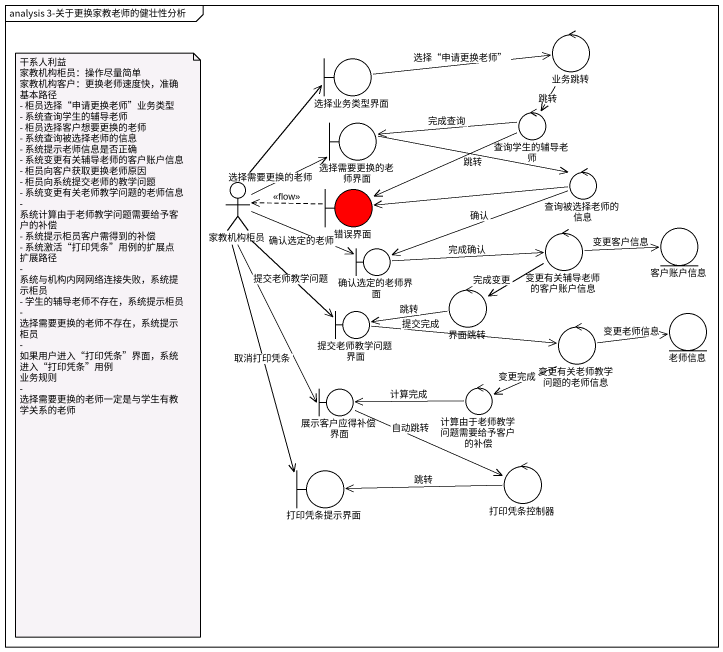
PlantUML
@startuml
mainframe analysis 3-关于更换家教老师的健壮性分析
control 业务跳转
boundary 选择业务类型界面
control 查询学生的辅导老师
boundary 选择需要更换的老师界面
actor 家教机构柜员
boundary 错误界面 #FF0000
control 查询被选择老师的信息
entity 客户账户信息
boundary 确认选定的老师界面
control 变更有关辅导老师的客户账户信息
control 界面跳转
boundary 提交老师教学问题界面
control 变更有关老师教学问题的老师信息
entity 老师信息
boundary 展示客户应得补偿界面
control 计算由于老师教学问题需要给予客户的补偿
boundary 打印凭条提示界面
control 打印凭条控制器
业务跳转 --> 查询学生的辅导老师 : 跳转
选择业务类型界面 -right-> 业务跳转 : 选择“申请更换老师”
查询学生的辅导老师 -left-> 选择需要更换的老师界面 : 完成查询
查询学生的辅导老师 -left-> 错误界面
选择需要更换的老师界面 -right-> 查询被选择老师的信息 : 跳转
家教机构柜员 -up-> 选择业务类型界面
家教机构柜员 -right-> 选择需要更换的老师界面 : 选择需要更换的老师
家教机构柜员 -right-> 确认选定的老师界面 : 确认选定的老师
家教机构柜员 --> 提交老师教学问题界面 : 提交老师教学问题
家教机构柜员 --> 展示客户应得补偿界面
家教机构柜员 --> 打印凭条提示界面 : 取消打印凭条
错误界面 .left.> 家教机构柜员 : <<flow>>
查询被选择老师的信息 -left-> 错误界面
查询被选择老师的信息 -left-> 确认选定的老师界面 : 确认
确认选定的老师界面 -right-> 变更有关辅导老师的客户账户信息 : 完成确认
变更有关辅导老师的客户账户信息 -right-> 客户账户信息 : 变更客户信息
变更有关辅导老师的客户账户信息 -left-> 界面跳转 : 完成变更
界面跳转 -left-> 提交老师教学问题界面 : 跳转
提交老师教学问题界面 -right-> 变更有关老师教学问题的老师信息 : 提交完成
变更有关老师教学问题的老师信息 -right-> 老师信息 : 变更老师信息
变更有关老师教学问题的老师信息 --> 计算由于老师教学问题需要给予客户的补偿 : 变更完成
展示客户应得补偿界面 -right-> 打印凭条控制器 : 自动跳转
计算由于老师教学问题需要给予客户的补偿 -left-> 展示客户应得补偿界面 : 计算完成
打印凭条控制器 -left-> 打印凭条提示界面 : 跳转
note as N1
  干系人利益
  家教机构柜员：操作尽量简单
  家教机构客户：更换老师速度快，准确
  基本路径
  - 柜员选择“申请更换老师”业务类型
  - 系统查询学生的辅导老师
  - 柜员选择客户想要更换的老师
  - 系统查询被选择老师的信息
  - 系统提示老师信息是否正确
  - 系统变更有关辅导老师的客户账户信息
  - 柜员向客户获取更换老师原因
  - 柜员向系统提交老师的教学问题
  - 系统变更有关老师教学问题的老师信息
  - 系统计算由于老师教学问题需要给予客户的补偿
  - 系统提示柜员客户需得到的补偿
  - 系统激活“打印凭条”用例的扩展点
  扩展路径
  - 系统与机构内网网络连接失败，系统提示柜员
  - 学生的辅导老师不存在，系统提示柜员
  - 选择需要更换的老师不存在，系统提示柜员
  - 如果用户进入“打印凭条”界面，系统进入“打印凭条”用例
  业务规则
  - 选择需要更换的老师一定是与学生有教学关系的老师
end note
@enduml
